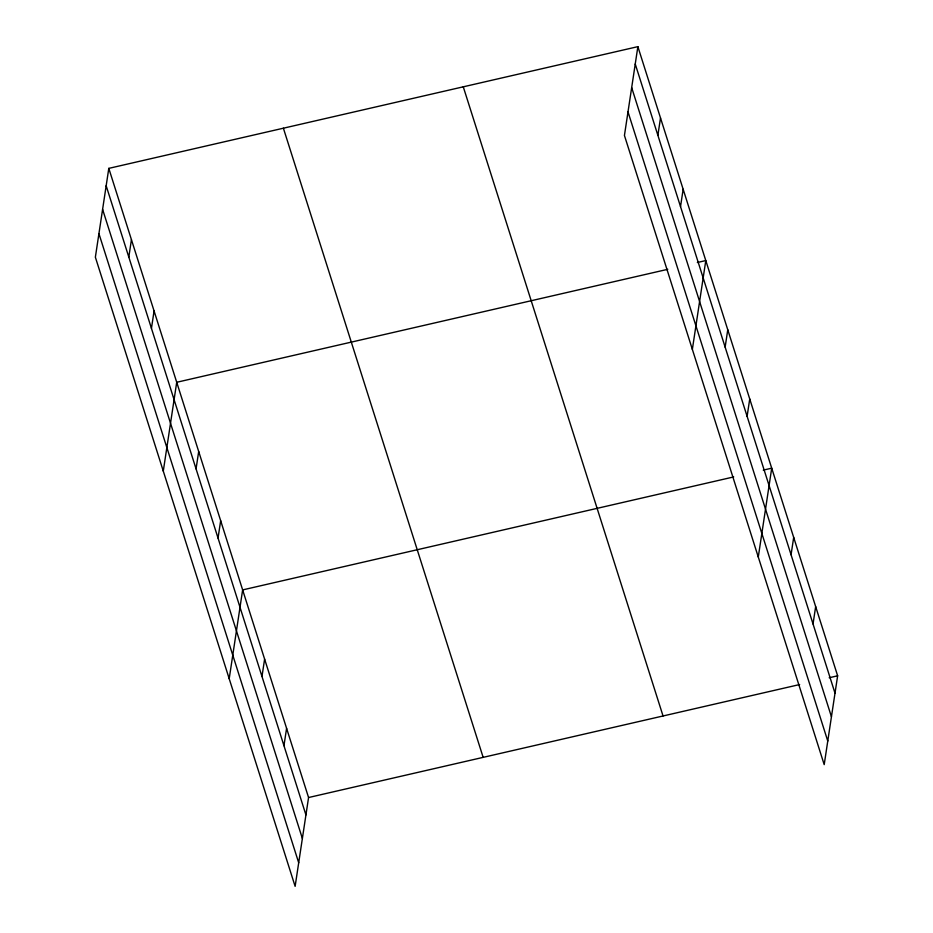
<?xml version="1.0" encoding="UTF-8"?>
<svg xmlns="http://www.w3.org/2000/svg" width="933" height="933" viewBox="0 0 933 933"><rect width="100%" height="100%" fill="white"/><g stroke="black" fill="none" stroke-linecap="round" stroke-linejoin="round"><path stroke-width="1.4" d="M108.799 168.372L95.364 257.193L295.131 886.35L308.566 797.528L108.799 168.372L637.869 46.65L837.636 675.807L824.201 764.628L624.434 135.472L637.869 46.65M128.812 257.053L131.436 239.676M151.449 328.358L154.073 310.981M163.287 471.107L176.71 382.285L667.771 269.31M196.058 468.867L198.694 451.49M218.042 538.073L220.666 520.707M229.203 678.734L242.638 589.913L733.7 476.926M261.986 676.495L264.61 659.118M283.959 745.7L286.594 728.323M657.882 135.332L660.506 117.955M680.519 206.636L683.154 189.259M692.356 349.385L705.791 260.564L697.348 262.511M725.139 347.146L727.763 329.769M747.111 416.351L749.735 398.974M758.284 557.001L771.719 468.179L763.264 470.127M791.067 554.762L793.691 537.385M813.04 623.967L815.664 606.59M308.566 797.528L799.628 684.554M829.192 677.743L837.636 675.807M635.245 64.027L835.012 693.184M631.676 87.609L831.443 716.754M628.002 111.89L827.769 741.047M463.269 86.816L663.048 715.973M283.387 128.206L483.154 757.363M106.164 185.749L305.931 814.906M102.595 209.33L302.374 838.487M98.921 233.623L298.7 862.768"/></g></svg>
